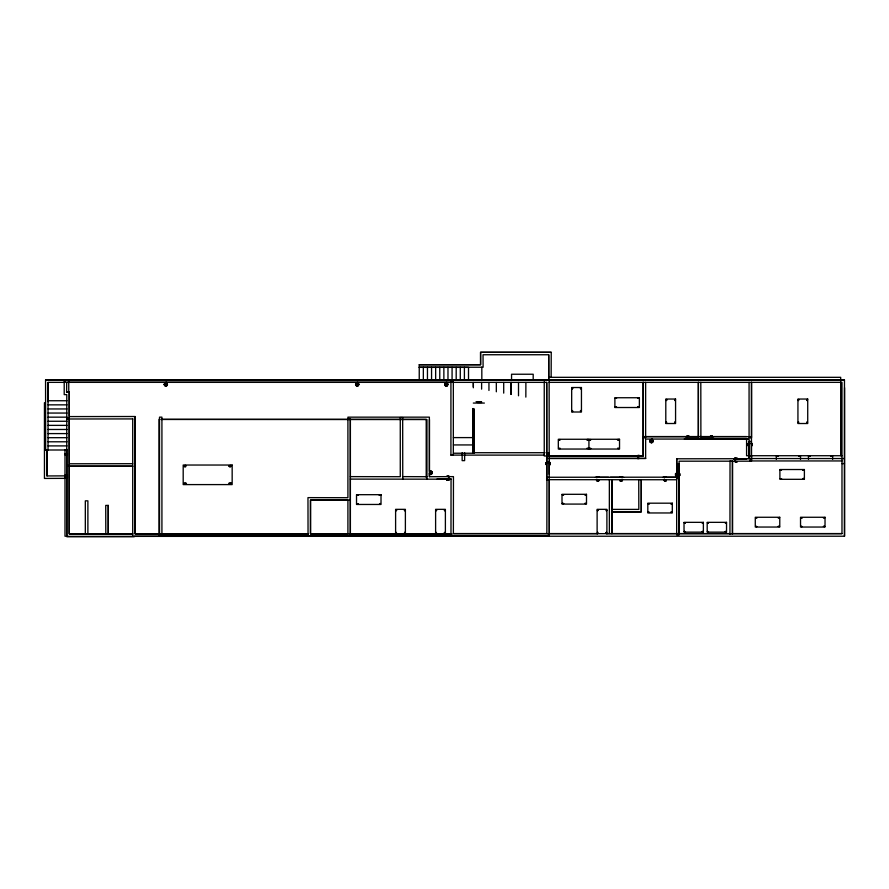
<?xml version="1.0" encoding="UTF-8"?>
<svg xmlns="http://www.w3.org/2000/svg" width="889" height="889" viewBox="0 0 889 889"><rect width="100%" height="100%" fill="white"/><g stroke="black" fill="none" stroke-linecap="round" stroke-linejoin="round"><path stroke-width="1.33" d="M550.013 464.591L550.024 464.558A8.501 8.501 0 0 0 550.124 462.813L550.202 464.625L550.202 462.647L549.446 462.669M675.596 475.671L675.596 473.515L675.596 475.504L676.351 475.471M748.816 443.644L747.993 443.611L748.005 445.6L748.094 443.611A8.501 8.501 0 0 0 748.16 445.433L748.182 445.567M675.596 473.515L675.596 475.471L676.44 475.482M164.398 384.804L164.043 384.27L164.554 385.193M164.309 384.437L163.954 384.415M448.801 479.415L448.501 480.104A8.457 8.457 0 0 1 447.178 480.038L446.911 480.004M429.998 474.126L430.821 474.648M355.533 384.27L355.856 385.193M444.756 384.804L444.656 384.026L445.167 385.526A1.622 1.622 0 0 0 447.056 385.759L447.523 385.348M649.903 441.144L649.726 441.244M546.257 462.736L546.268 462.647A8.501 8.501 0 0 0 546.335 464.458L546.357 464.591M549.246 462.336L549.258 463.002M679.54 475.337L679.54 475.337A8.523 8.523 0 0 0 679.463 473.681L679.452 473.581M748.949 443.967L748.949 443.311M751.272 443.967L751.283 443.311M678.751 475.604L679.629 475.504L679.629 473.515L679.629 475.671M679.618 475.504L678.785 475.482M735.059 458.48L734.981 457.713M447.478 384.693L447.789 384.015M652.07 442.133L652.993 440.711M167.443 384.415L166.743 385.248M358.734 384.415L358.689 384.015M596.886 479.982L596.863 480.738L598.842 480.738L596.686 480.738M664.416 479.982L664.427 480.738M651.87 441.6L651.126 441.111L651.826 441.022M357.456 384.659C356.711 383.448 357.711 386.282 357.178 382.359M430.432 472.859C431.587 471.681 429.965 474.626 430.976 471.237M166.243 384.504L165.576 384.326L166.299 384.904M165.576 384.326L167.432 384.17L165.587 384.504L166.121 384.337M431.109 472.537L430.443 472.681L430.943 473.07M446.723 383.926L446.278 384.226M432.287 473.17L431.71 471.526M431.109 472.47L430.32 472.626L431.009 472.281M751.85 445.567L751.872 445.433A8.512 8.512 0 0 0 751.95 443.778L751.938 443.678M549.435 463.147L549.358 462.102M676.529 476.026L676.373 474.982M430.376 471.292L431.176 471.281L429.998 471.414M430.665 472.959L430.587 471.237M446.022 385.359L445.278 384.826L445.8 385.27M651.237 441.355L651.393 440.777L652.971 441.322L651.393 440.777M431.632 473.237L431.476 473.448M446.578 384.759C445.678 383.715 449.189 384.57 445.934 384.504C446.289 385.315 447.111 384.015 446.189 384.07C446.311 384.893 446.545 384.948 446.234 382.359M431.076 472.937L430.865 472.437M651.281 441.033L651.881 440.477M358.645 384.793L356.911 385.548M651.815 441.111L651.659 441.066M472.648 408.729L473.415 408.596M473.304 408.551L473.415 453.168M379.525 503.685C380.514 505.752 380.892 502.074 379.525 504.13M637.88 406.74C638.891 408.807 639.224 405.151 637.88 407.184M802.9 478.526C803.9 480.593 804.278 476.915 802.9 478.971M446.034 384.17L447.8 384.226M652.726 442.044L651.481 442.633M358.456 385.348L358.323 385.526A1.622 1.622 0 0 1 356.433 385.759L355.967 385.348M167.154 385.348L165.91 385.937A1.511 1.511 0 0 1 164.832 385.493M597.452 532.333L597.675 533.556L597.897 532.333M798.266 422.031L798.489 423.253L798.711 422.031M356.133 383.337L357.978 383.092M357.211 385.937L358.034 385.637M447.089 385.637L446.278 385.937M446.778 385.248L447.267 384.826L446.689 385.404M651.981 441.955L652.615 441.422A1.178 1.178 0 0 0 650.47 440.522M445.2 383.337L446.9 382.892M446.667 382.881A1.578 1.578 0 0 1 447.478 385.426L446.667 385.893M650.404 440.033L652.559 440.033M652.559 442.189L652.248 442.433A1.622 1.622 0 0 1 650.37 442.222L650.237 442.044M357.122 384.748L357.122 384.081M166.499 385.426L165.332 385.426M165.154 383.092L166.543 382.892M165.999 384.081L165.621 384.648M448.412 479.415L449.134 479.227M597.219 479.793L596.563 479.793M621.767 479.793L622.344 479.793M735.625 460.991L734.703 460.991M664.661 479.793L664.083 479.793M446.911 476.326L447.011 476.315A8.568 8.568 0 0 1 448.834 476.237L448.834 476.993M620.122 476.882L620.222 476.871A8.512 8.512 0 0 1 622.044 476.804L622.144 477.482M448.789 480.182L446.845 480.182L449.001 480.182M448.323 476.915L449.367 476.915M622.211 480.738L620.055 480.738L622.044 480.738L622.022 479.982M598.808 480.56L598.508 480.605A8.457 8.457 0 0 1 597.186 480.66L596.93 480.649M664.45 480.649L664.716 480.66A8.457 8.457 0 0 0 666.039 480.605L666.361 480.549M666.205 480.571L666.261 480.571A8.168 8.168 0 0 1 664.716 480.66M165.91 384.07L165.876 382.359M596.886 476.704L596.752 477.482M737.114 461.558L736.803 461.613A8.523 8.523 0 0 1 735.481 461.669L737.125 461.747L735.147 461.747L735.147 460.902M664.405 476.704L664.45 477.737M622 480.738L620.055 480.738M166.676 383.092L165.521 382.937A1.567 1.567 0 0 0 164.632 385.304L165.132 385.759A1.622 1.622 0 0 0 166.699 385.759M357.845 382.559L357.211 382.892A1.567 1.567 0 0 1 358.623 385.081A1.567 1.567 0 0 1 356 385.426A1.567 1.567 0 0 1 356.8 382.892L356.833 382.726M446.367 384.081L446.189 384.748L446.045 384.092M472.704 408.551L472.737 453.223M735.214 457.802L735.147 457.813A8.501 8.501 0 0 1 736.959 457.879L737.114 457.902M596.93 476.793L596.952 476.793A8.501 8.501 0 0 1 598.675 476.871L598.808 476.893M664.45 476.793L664.45 476.793A8.568 8.568 0 0 1 666.205 476.871L666.361 476.893M622 480.649L621.711 480.66A8.512 8.512 0 0 1 620.389 480.605L620.122 480.56M710.2 439.077L712.189 439.077L712.189 438.455M687.864 436.155A11.301 11.301 0 0 0 687.197 436.155L686.919 436.855M637.246 458.48L639.069 458.424A11.279 11.279 0 0 1 638.413 458.435A14.335 14.335 0 0 1 637.913 458.413A11.724 11.724 0 0 1 637.424 458.368L637.424 458.368A8.323 8.323 0 0 0 637.913 458.413M687.097 436.166L687.075 436.166A12.657 12.657 0 0 1 688.553 436.177M639.191 458.424L639.235 458.424A17.491 17.491 0 0 1 638.735 458.435A13.013 13.013 0 0 1 638.246 458.424M712.1 436.099L712.1 436.855M639.169 455.501L639.147 456.257M735.425 458.668L734.603 458.635M622.344 477.66L621.844 477.66M597.052 477.66L596.641 477.66M551.147 352.344L480.627 352.344L480.627 364.746L419.241 364.746M548.791 380.359L548.746 354.744L483.027 354.744L483.105 367.235L419.241 367.157M419.241 367.368L468.503 367.368L468.503 379.57M548.791 377.325L840.683 377.325L840.683 455.713M844.472 536.145L844.472 379.881L45.561 379.881L45.639 450.001M45.639 379.959L844.394 379.959M451.001 382.281L66.697 382.281L66.608 392.216L69.198 392.216L69.198 416.585L135.184 416.508L135.184 533.822L159.598 533.822M48.039 450.001L48.039 382.359L65.408 382.359L65.408 379.881M66.608 382.359L450.923 382.359M549.135 382.359L841.983 382.359L841.983 533.656L732.458 533.656M166.543 382.559L165.521 382.614L166.31 382.981A1.567 1.567 0 0 1 167.199 385.304A1.567 1.567 0 0 1 164.632 385.304M446.9 382.692L445.878 382.981L447.356 383.337M357.178 382.892L357.845 382.892M356.822 382.981L357.611 382.614M165.621 384.281L167.343 384.57M357.556 384.415L356.878 384.326L357.545 384.504M358.745 384.615L356.989 384.092M66.697 392.138L69.275 392.138L69.275 416.508M48.039 400.739L67.031 400.739M476.048 401.717L481.582 401.717M477.404 402.473L481.582 402.473M484.383 403.061L473.315 403.061M48.039 404.851L67.031 404.851M48.039 408.951L67.031 408.951M48.039 413.052L67.031 413.052M48.039 417.163L67.031 417.163M66.786 417.797L69.198 417.797L69.198 463.78L132.705 463.702M347.832 418.597L350.31 418.597L350.31 536.311M66.786 418.997L132.872 418.919M161.82 419.33L426.209 419.33L426.209 477.293M160.976 419.475L426.964 419.552L426.964 479.193M48.039 421.264L67.031 421.264M48.039 425.375L67.031 425.375M48.039 429.476L67.031 429.476M48.039 433.588L67.031 433.588M686.864 436.099L689.008 436.099M712.356 436.099L710.311 436.221A12.468 12.468 0 0 1 711.2 436.155M688.908 436.221L688.842 436.221A12.924 12.924 0 0 0 688.019 436.155M644.536 436.577L746.582 436.577M643.236 436.655L751.472 436.655M48.039 437.688L67.031 437.688M453.412 437.599L473.359 437.599M643.158 437.855L645.636 437.855L645.636 382.359M684.33 438.977L747.771 438.977M652.104 439.255L651.081 439.677L652.104 439.588M651.481 439.544L651.859 439.655A1.578 1.578 0 0 1 652.682 442.122A1.578 1.578 0 0 1 650.037 441.777A1.578 1.578 0 0 1 651.459 439.533L652.104 439.388M652.104 440.8L652.637 441.366M748.994 441.466L751.472 441.466M48.039 441.789L67.031 441.789M748.994 442.077L748.994 455.279M751.394 442.077L751.394 455.279M751.005 443.511L752.038 443.611L752.038 445.6L752.027 443.655M453.412 444.933L473.359 444.933M48.039 445.9L67.031 445.9M45.561 450.001L67.031 450.001M473.993 452.712L545.046 452.712M546.724 452.79L549.135 452.79M453.412 453.234L473.359 453.234M64.997 453.746L67.475 453.746M546.646 453.99L549.213 453.99M65.075 454.946L67.475 454.946M451.001 455.112L544.057 455.112M639.402 455.501L637.424 455.624A12.49 12.49 0 0 1 638.246 455.557A12.835 12.835 0 0 1 638.902 455.557M841.983 455.724L746.582 455.713L746.582 439.31M748.994 455.89L751.472 455.89M549.135 456.057L643.236 456.057L643.236 382.359M549.558 458.391L645.714 458.391M546.724 458.468L645.636 458.468L645.636 439.055L749.071 439.055L749.071 458.791M844.394 458.546L750.272 458.546L750.272 461.035M733.803 459.091L746.627 459.091M546.724 460.502L546.646 382.437M750.272 460.947L841.983 460.947M546.813 461.113L546.813 474.315M549.213 461.113L549.213 474.315M729.947 461.269L732.503 461.269L732.503 534.022L730.025 534.022M734.981 461.758L737.125 461.758M546.946 462.102L546.946 463.158M547.202 462.547L546.168 462.647L546.168 464.625L546.168 462.469M841.905 463.58L844.472 463.58M678.985 463.825L678.985 477.037M66.708 464.98L69.198 464.98L69.198 533.911L132.705 533.911M66.786 466.18L132.705 466.18M69.464 466.258L132.705 466.258M430.465 471.559L431.121 471.559M430.465 473.393L431.121 473.393M546.724 474.926L546.646 479.671L676.662 479.749M65.075 475.037L67.475 475.037M46.939 449.578L46.939 475.948L65.075 475.871M65.075 476.237L67.475 476.237M446.845 476.148L449.001 476.148M350.388 476.626L400.272 476.704L400.272 417.574L402.673 417.574L402.75 479.193M402.75 476.626L426.964 476.704M596.686 476.704L598.842 476.704M664.216 476.704L666.372 476.704M546.857 477.271L676.74 477.182L676.74 458.713M65.075 477.437L67.475 477.437M664.472 477.482L664.161 477.66M677.04 477.637L676.662 458.791L749.149 458.713L749.149 456.079M65.075 478.36L44.45 478.438L44.45 402.684M437.355 478.804L450.167 478.804M350.388 479.104L450.979 479.193M449.367 479.338L448.312 479.26M596.363 479.982L597.375 479.893M621.522 479.893L622.578 479.893M663.883 479.982L664.905 479.893M664.216 480.738L666.372 480.738M350.388 500.107L310.461 500.107L310.461 533.911L347.91 533.911L347.91 500.107M347.643 500.185L310.539 500.185L310.539 533.822L347.832 533.822M611.921 509.386L638.824 509.386L638.746 479.749M611.921 511.786L641.236 511.786L641.236 479.749M611.921 511.864L641.313 511.864L641.313 479.749M453.457 533.578L546.935 533.578M549.446 533.578L597.953 533.578M606.276 533.578L609.043 533.578M729.636 533.578L609.354 533.578L609.354 479.671M732.403 533.578L841.905 533.578M132.705 533.822L69.275 533.822L69.275 464.98M160.72 533.822L308.05 533.822M350.477 533.822L450.556 533.822M729.68 533.656L548.057 533.656L548.057 536.145M308.05 533.911L160.72 533.911L160.72 536.389M159.053 535.989L549.335 535.989M67.786 536.145L64.997 536.223L64.997 449.612M134.117 536.234L844.55 536.223L844.55 387.704M451.934 536.311L66.708 536.389L66.786 394.616L64.208 394.616L64.208 379.959M134.239 536.734L66.875 536.734L66.875 449.412M688.019 439.022A14.257 14.257 0 0 1 687.03 439.022L689.008 439.077L687.053 439.077L687.053 438.455M710.7 436.188A12.613 12.613 0 0 1 712.222 436.166L712.145 436.099M639.235 455.568L639.069 455.568A11.279 11.279 0 0 0 638.413 455.557A12.813 12.813 0 0 0 637.746 455.59M712.189 436.166L712.022 436.155A11.324 11.324 0 0 0 711.356 436.155M447.478 385.426A1.578 1.578 0 0 1 444.833 385.081A1.578 1.578 0 0 1 446.256 382.826L446.667 382.614M446.956 480.004L447.011 480.016A8.168 8.168 0 0 0 448.501 480.104M356.389 383.581A1.178 1.178 0 0 1 358.356 384.715L358.411 384.693M164.898 385.004A1.178 1.178 0 0 1 165.754 383.248A1.178 1.178 0 0 1 167.043 384.715L167.11 384.693M166.21 384.759L166.254 384.415M651.204 442.144L650.492 441.522L651.226 442.055M447.511 384.748L447.489 384.104M357.689 383.559L357.889 383.715M651.181 442.244L650.648 441.944A1.178 1.178 0 0 1 650.348 441.422M431.998 471.948L432.298 472.77M650.37 442.222L649.97 441.522M832.649 455.724L832.649 459.391M808.468 455.724L808.468 459.391M800.5 455.724L800.5 459.391M776.319 455.724L776.319 459.391M752.038 443.444L752.038 445.6M751.549 382.359L751.549 437.855L749.071 437.855L749.071 382.359M751.549 455.657L751.549 459.746M751.472 382.359L751.472 461.191L679.074 461.191L679.074 534.867L676.662 534.867L676.662 478.471L679.152 478.471L679.152 533.489M749.371 442.266L749.371 455.09M747.993 443.444L747.993 445.6M746.816 458.713L733.614 458.713M732.425 461.269L732.425 534.022M730.025 461.269L729.947 534.022M713.723 436.732L700.521 436.732M700.81 382.359L700.888 436.577M698.698 436.732L685.497 436.732M698.41 382.359L698.41 436.577M698.332 382.359L698.332 436.577M676.974 464.025L676.974 476.837M676.051 477.349L662.85 477.349M652.104 439.055L651.97 440.866M651.715 440.866L651.781 441.455M651.448 439.055L651.448 440.8M643.158 382.359L643.158 455.979L544.246 455.979L544.246 381.737M640.769 456.146L627.567 456.146M623.578 477.349L610.376 477.349M608.532 477.349L595.33 477.349M606.898 533.822L606.898 509.341L597.119 509.341L597.119 533.822M588.929 439.266L588.929 449.045M551.147 376.88L551.236 352.266L480.538 352.266L480.538 364.668L419.241 364.668L419.241 379.57M550.202 462.469L550.202 464.625M549.335 480.06L549.335 533.411M549.135 379.881L549.258 536.067M548.669 354.833L548.669 379.547M546.935 477.182L546.857 533.656L453.379 533.656L453.457 476.626L429.376 476.704L429.376 417.152L347.91 417.152L347.91 497.707L307.972 497.629L308.05 536.389M546.724 479.671L546.724 382.359L452.123 382.359L452.123 379.881M533.189 379.614L533.189 374.236L511.553 374.236L511.553 379.614M525.888 382.481L525.844 397.116M518.509 382.481L518.509 395.783M511.131 382.481L511.131 394.449M511.086 382.481L511.086 394.449M503.707 382.481L503.707 393.127M496.329 382.481L496.329 391.793M488.95 382.481L488.95 390.46M481.827 367.135L481.827 379.37M481.616 382.481L481.616 389.138M474.093 412.252L474.093 413.063M474.093 427.009L474.093 427.82M474.093 439.911L474.093 440.722M474.093 441.766L474.093 442.589M474.093 443.6L474.093 444.411M474.093 447.289L474.093 448.112M474.093 450.979L474.093 451.801M473.359 382.603L473.359 386.715M473.315 382.481L473.315 387.804M464.625 452.768L464.625 460.635L462.147 460.635L462.147 452.768M464.402 367.368L464.402 379.57M460.291 367.368L460.291 379.57M456.19 367.368L456.19 379.57M453.334 379.959L453.334 455.201L450.923 455.201L450.923 381.325M452.079 367.368L452.079 379.57M451.934 536.389L451.934 533.911L349.11 533.911L349.11 536.389M451.056 478.671L450.979 536.067M450.367 479.193L437.155 479.193M447.978 367.368L447.978 379.57M446.9 382.359L446.889 384.615M445.389 533.822L445.389 509.341L435.61 509.341L435.61 533.822M443.867 367.368L443.867 379.57M439.766 367.368L439.766 379.57M435.654 367.368L435.654 379.57M431.554 367.368L431.554 379.57M430.532 471.248L430.532 473.059M429.454 419.475L429.454 471.181M429.454 473.904L429.454 476.626M427.453 367.368L427.453 379.57M423.342 367.368L423.342 379.57M405.384 533.822L405.384 509.341L395.605 509.341L395.605 533.822M358.423 384.104L358.423 384.77M357.845 382.359L357.823 384.615M357.445 384.17L357.511 384.759M350.388 418.597L350.388 536.389M167.132 384.104L167.132 384.77M166.543 382.359L166.521 384.615M161.92 536.311L161.92 417.152L159.52 417.152L159.52 533.911L135.106 533.911L135.106 416.585M159.053 419.33L159.053 534.6M132.705 418.997L132.705 536.389M108.291 533.822L108.291 505.408L105.735 505.408L105.813 533.822M108.214 505.408L108.214 533.822M87.889 533.822L87.889 500.84L85.322 500.84L85.322 533.822M69.275 417.797L69.275 463.702M68.753 381.17L68.753 391.993M48.128 382.437L48.128 401.739M47.017 449.556L47.017 475.871M710.867 438.999A8.268 8.268 0 0 1 710.378 438.955L710.311 438.955A11.335 11.335 0 0 0 710.867 438.999A14.124 14.124 0 0 0 711.356 439.022A12.846 12.846 0 0 0 712.189 439.01A17.08 17.08 0 0 1 711.689 439.022A12.79 12.79 0 0 1 711.2 439.022M687.03 439.01A12.835 12.835 0 0 0 687.864 439.022A14.191 14.191 0 0 0 688.353 438.999A11.524 11.524 0 0 0 688.853 438.966L688.842 438.955A8.523 8.523 0 0 1 688.353 438.999M445.433 383.57A1.178 1.178 0 0 1 447.289 383.815A1.178 1.178 0 0 1 446.578 385.548L445.445 385.248A1.178 1.178 0 0 1 445.089 384.415M164.776 384.115A1.167 1.167 0 0 1 165.332 383.403M430.687 471.137A1.634 1.634 0 0 1 432.287 472.481A1.634 1.634 0 0 1 431.243 474.304A1.634 1.634 0 0 1 429.276 473.581M429.543 471.615A1.634 1.634 0 0 1 430.265 471.203M431.61 471.959A1.167 1.167 0 0 1 431.598 473.604A1.167 1.167 0 0 1 429.965 473.604M675.596 475.448L675.684 475.504A8.512 8.512 0 0 1 675.762 473.681L675.762 473.681A8.534 8.534 0 0 0 675.673 475.337L675.684 475.504M396.605 510.297C395.649 512.42 395.649 508.186 396.605 510.297M395.738 532.733C396.216 535.145 397.094 531.077 395.738 532.733M405.24 532.8C404.306 534.9 404.284 530.7 405.24 532.8M436.61 510.297C435.654 512.42 435.654 508.186 436.61 510.297M444.367 532.633C444.844 535.034 445.745 531.011 444.367 532.633M572.672 411.085C571.683 413.185 571.738 408.984 572.672 411.085M580.45 388.315C580.895 390.727 581.862 386.659 580.45 388.315M598.119 510.297C597.108 512.408 597.197 508.186 598.119 510.297M606.765 510.297C605.82 512.42 605.809 508.186 606.765 510.297M666.794 399.994C665.85 402.095 665.839 397.883 666.794 399.994M665.928 422.431C666.361 424.842 667.35 420.786 665.928 422.431M674.573 399.828C675.018 402.228 676.007 398.194 674.573 399.828M674.562 422.331C675.04 424.742 675.918 420.675 674.562 422.331M798.066 399.828C798.5 402.228 799.5 398.194 798.066 399.828M806.701 422.331C807.145 424.72 808.112 420.708 806.701 422.331M404.384 510.13C404.873 512.542 405.751 508.475 404.384 510.13M435.732 532.733C436.221 535.145 437.099 531.077 435.732 532.733M444.378 510.13C444.867 512.542 445.745 508.475 444.378 510.13M572.672 388.493C571.683 390.582 571.738 386.382 572.672 388.493M580.439 410.818C580.917 413.229 581.795 409.162 580.439 410.818M605.887 532.633C606.32 535.034 607.309 531.011 605.887 532.633M806.712 399.828C807.19 402.239 808.079 398.172 806.712 399.828M684.286 522.799L685.286 523.032L684.286 522.799M684.286 531.455L685.286 531.678L684.286 531.455M702.143 531.455L703.143 531.678L702.143 531.455M707.444 522.799L708.444 523.032L707.444 522.799M707.444 531.455L708.444 531.678L707.444 531.455M725.302 531.455L726.302 531.678L725.302 531.455M702.066 522.81L703.066 523.043L702.066 522.81M725.224 522.81L726.224 523.043L725.224 522.81M380.636 495.273L379.336 495.273L380.636 495.273M777.875 456.279L776.586 456.279L777.875 456.279M800.2 456.279L798.911 456.279L800.2 456.279M810.023 456.279L808.734 456.279L810.023 456.279M832.348 456.279L831.059 456.279L832.348 456.279M183.845 465.958C185.657 469.503 187.579 463.38 183.845 465.958M186.423 483.483C183.556 486.627 183.545 480.338 186.423 483.483M229.051 483.249C230.862 486.794 232.785 480.682 229.051 483.249M228.851 465.98C230.673 469.525 232.585 463.402 228.851 465.98M356.856 495.14L358.145 495.251L356.856 495.14M356.856 503.785L358.145 503.907L356.856 503.785M562.337 494.762L563.626 494.873L562.337 494.762M562.337 503.407L563.626 503.53L562.337 503.407M584.84 494.773L586.129 494.895L584.84 494.773M584.94 503.407L586.229 503.53L584.94 503.407M615.21 398.205L616.499 398.316L615.21 398.205M615.21 406.851L616.499 406.962L615.21 406.851M637.713 398.216L639.002 398.328L637.713 398.216M648.148 503.641L649.437 503.763L648.148 503.641M648.148 512.297L649.437 512.408L648.148 512.297M670.65 503.652L671.94 503.774L670.65 503.652M670.751 512.297L672.04 512.408L670.751 512.297M755.617 517.72L756.895 517.831L755.617 517.72M755.617 526.377L756.872 526.599L755.672 526.266M780.231 469.992L781.498 470.214L780.298 469.881M780.231 478.638L781.52 478.749L780.231 478.638M778.119 517.731L779.397 517.854L778.119 517.731M778.219 526.377L779.497 526.488L778.219 526.377M802.734 470.003L804.023 470.114L802.734 470.003M800.867 517.72L802.156 517.831L800.867 517.72M800.867 526.377L802.134 526.599L800.933 526.266M823.37 517.731L824.659 517.854L823.37 517.731M823.47 526.377L824.759 526.488L823.47 526.377M558.725 439.722L559.114 440.222A1.411 1.411 0 0 0 559.926 440.222L560.103 439.522L558.725 439.722M558.725 448.378L560.337 448.489L558.725 448.378M586.984 448.378L588.585 448.489L586.984 448.378M589.34 439.722L589.718 440.222A1.411 1.411 0 0 0 590.54 440.222L590.707 439.522L589.34 439.722M589.34 448.378L590.952 448.489L589.34 448.378M617.588 448.378L619.2 448.489L617.588 448.378M586.862 439.744L587.862 440.288L588.051 439.466A1.4 1.4 0 0 0 587.24 439.466L586.862 439.744M617.466 439.744L618.466 440.288L618.666 439.466A1.4 1.4 0 0 0 617.844 439.466L617.466 439.744M446.689 383.426L447.267 384.004L446.689 383.426M651.893 440.122L652.47 440.7L651.893 440.122M358.734 384.17L356.922 384.17L358.745 384.226M581.45 387.526L571.671 387.526L571.671 412.007L581.45 412.007L581.45 387.526M639.369 397.739L614.888 397.739L614.888 407.518L639.369 407.518L639.369 397.739M675.573 399.039L665.794 399.039L665.794 423.52L675.573 423.52L675.573 399.039M807.723 399.039L797.933 399.039L797.933 423.52L807.723 423.52L807.723 399.039M473.981 408.973L473.837 453.223L473.981 408.973M619.533 439.266L558.314 439.266L558.314 449.045L619.533 449.045L619.533 439.266M232.162 465.036L183.19 465.036L183.19 484.594L232.162 484.594L232.162 465.036M804.389 469.525L779.897 469.525L779.897 479.315L804.389 479.315L804.389 469.525M586.496 494.306L562.004 494.306L562.004 504.085L586.496 504.085L586.496 494.306M381.014 494.684L356.522 494.684L356.522 504.463L381.014 504.463L381.014 494.684M672.306 503.185L647.814 503.185L647.814 512.964L672.306 512.964L672.306 503.185M779.764 517.265L755.283 517.265L755.283 527.044L779.764 527.044L779.764 517.265M825.025 517.265L800.533 517.265L800.533 527.044L825.025 527.044L825.025 517.265M703.377 522.343L684.03 522.343L684.03 532.122L703.377 532.122L703.377 522.343M726.535 522.343L707.188 522.343L707.188 532.122L726.535 532.122L726.535 522.343M611.921 533.578L611.921 479.671L611.843 533.578"/></g></svg>
